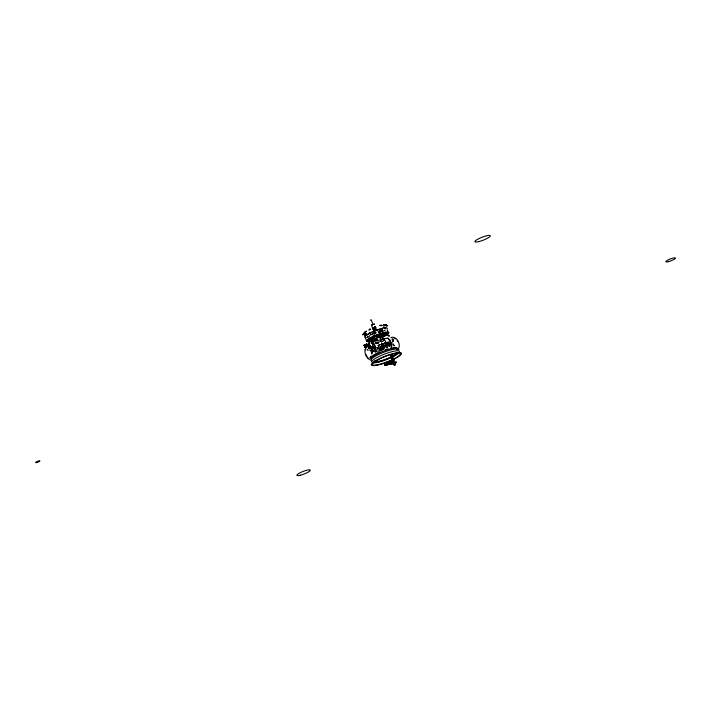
<?xml version="1.0" encoding="UTF-8"?>
<svg xmlns="http://www.w3.org/2000/svg" width="711" height="711" viewBox="0 0 711 711"><rect width="100%" height="100%" fill="white"/><g stroke="black" fill="none" stroke-linecap="round" stroke-linejoin="round"><path stroke-width="0.53" stroke-dasharray="3.56 2.67" d="M380.687 349.812L382.029 343.306A41.673 39.105 6.8 0 1 381.949 346.541L381.46 350.274M389.21 342.275L389.281 343.928M372.715 353.723L372.724 352.123A40.998 26.307 84.8 0 0 372.688 350.461L372.217 349.368M387.593 347.501L387.575 345.466A40.998 29 50.3 0 0 387.219 341.769M377.15 345.688L387.468 342.133L387.806 347.341M378.554 349.163L378.581 345.004L378.723 345.768A41.087 37.674 -84.4 0 1 379.256 349.545M371.32 349.919L371.382 354.736M381.549 330.331L380.492 331.139M380.429 331.442L380.545 330.917M380.269 331.602L380.403 330.988M386.215 347.643A41.087 36.803 45.5 0 0 385.638 343.306L385.522 342.56L385.522 347.208M378.51 345.644L379.274 344.373A41.816 40.509 -20 0 1 379.159 347.723L378.999 349.314M381.069 350.452L380.918 344.044L381.052 344.808A41.842 40.838 -49.4 0 1 381.603 350.008L381.709 348.825M380.927 346.568L380.945 349.679M377.994 349.288L379.274 344.373L378.465 347.697M384.802 347.11L383.282 343.209L383.416 349.51M372.288 349.119L372.12 353.785M373.586 333.103L373.168 333.566L373.391 333.139M374.644 332.339L373.115 333.21M379.772 332.41L378.341 332.286L379.15 331.859M377.914 330.411L378.305 332.161M378.51 332.393L379.656 332.161M384.953 347.697L385.353 342.231L383.185 343.822M383.247 330.393L382.18 331.299L383.087 330.384M383.016 330.331L377.932 331.468M374.377 334.019C375.737 332.641 373.968 334.499 374.813 333.761M378.136 331.895L383.033 329.7L383.282 330.322M385.442 343.146L387.219 341.769L386.917 347.483M380.234 331.486L378.696 332.428M380.625 331.095L381.531 330.339M371.24 334.277L371.32 334.828L372.973 334.748M379.843 332.099L381.06 330.642L384.136 329.655L383.629 330.313M371.693 334.321L370.724 334.908M381.052 344.808L382.029 343.306L380.829 344.675M382.616 331.646L383.122 330.979L381.069 331.637M381.549 331.033L381.398 331.362M375.506 332.428L375.141 332.481M371.213 333.93L369.756 335.343M381.034 331.557L382.545 330.02M381.274 331.664L382.651 330.268M381.14 331.442L381.603 331.148M385.655 343.306L387.219 341.769M376.963 332.695L375.63 333.095M384.571 330.606L385.486 329.753M383.949 349.101A41.842 40.536 18.6 0 0 383.398 343.973L385.353 342.231L384.144 345.288L383.896 349.412M391.965 340.871L393.459 339.591M393.903 340.516L390.081 343.28M373.666 333.859L373.799 333.823M374.27 333.583L373.835 333.921M373.799 334.037L374.413 333.832M375.079 332.624L375.595 332.25M381.096 330.126L381.576 329.824M381.736 329.788L381.336 329.886M379.932 331.975L380.421 331.628M387.424 342.693L389.299 341.396M389.37 343.857L384.047 346.817L377.114 349.27M367.987 336.898L367.009 337.307M385.264 330.579L384.642 330.535M372.52 333.637L375.044 332.304M370.582 334.348L371.195 334.019M371.88 334.481L370.875 334.961M388.926 342.738L377.026 347.759M389.344 343.68L377.372 348.728M374.084 332.535L374.768 332.348M367.036 337.032L367.587 336.81M376.119 332.393L374.644 333.281L375.124 333.335M377.221 342.658L381.016 341.164M380.172 332.419L379.701 331.655L379.025 331.913M378.696 332.09L379.105 331.735M372.2 333.566L374.182 332.775M373.497 332.775L374.262 332.517M389.193 343.386L376.403 347.483L381.292 345.937M369.213 335.423L371.266 334.774M390.179 343.066L381.345 345.893L382.811 349.839M379.025 342.187C378.136 342.115 379.701 341.307 375.577 343.217M375.399 342.533L376.981 342.107M378.492 332.09L378.003 331.566M374.164 333.61L373.906 333.859M381.292 329.762L381.931 331.459M374.919 342.898L385.424 340.409M379.079 349.954L384.331 348.71M379.754 349.928L384.118 348.87M379.416 350.15L382.571 349.403M381.22 350.265L383.318 349.768M384.98 347.626L383.362 347.457A41.816 41.425 -19 0 0 383.949 348.097M383.176 349.065L382.207 348.168L380.607 348.514A41.673 41.016 44.9 0 0 382.34 350.461M387.895 347.563L386.624 346.186L385.886 346.328A42.447 41.185 -44.5 0 0 387.068 347.563M372.217 350.114L366.929 350.327L367.454 350.514M378.954 331.628L378.314 331.495M368.049 336.845L369.48 336.712M373.266 350.399L371.755 350.487A42.447 3.733 66 0 0 372.84 352.816L373.195 353.563M382.989 349.679A41.842 40.838 -49.4 0 1 382.145 348.417L380.607 348.514L383.096 349.972M379.434 331.602L378.936 331.699M384.882 348.088A41.087 37.674 -84.4 0 1 384.473 347.448L383.362 347.457L384.58 348.017M373.284 350.834L372.955 350.283L370.911 350.247L371.96 353.456M373.257 350.532L371.755 350.487L373.177 353.323M374.208 334.17L375.55 333.237M372.457 349.954L370.733 349.705L372.511 350.132A41.842 4.204 67.7 0 0 373.399 352.274L372.591 350.381M387.371 347.688A41.087 32.67 83.7 0 1 386.597 346.435L385.886 346.328L388.322 347.563M366.645 349.35L367.605 349.688A14.078 2.711 -21.2 0 1 367.267 349.065L367.516 349.714A14.078 2.711 -21.2 0 0 373.719 349.972M389.939 345.937L388.366 345.439A41.087 25.436 77.7 0 0 389.095 346.692M382.207 348.168L381.718 347.777L382.127 348.426M384.518 347.199L384.047 346.817L384.455 347.466M389.495 346.586L388.277 345.093A41.771 36.545 84.6 0 0 389.388 346.328M386.624 346.186L386.197 345.795L386.58 346.444M392.854 344.275L394.321 345.733L393.494 344.568A41.673 7.599 63.8 0 1 392.712 343.377M380.82 349.945L379.345 348.612L383.282 343.209L383.416 343.964M388.384 345.182L388.01 344.791L388.366 345.439M392.641 344.933L393.13 345.484M392.792 343.129L394.667 345.759M367.711 336.223L368.733 337.743M389.975 344.711L390.286 345.199M379.763 349.27L379.345 348.612L380.109 350.567M384.873 340.293L388.019 348.221M392.721 343.68L393.752 345.919M392.934 344.177L393.565 345.484M385.122 340.373L387.157 345.333M372.715 350.541L373.266 351.794M379.638 330.348L380.465 332.268M379.567 330.313L380.989 333.735M381.043 334.499L379.425 330.615L379.994 332.339M372.209 349.403L372.511 350.132M393.574 339.485L393.823 340.142A14.078 2.711 -21.2 0 1 391.841 342.311M382.554 329.86L383.202 331.53M382.003 328.633L382.9 331.228M382.065 329.46L383.025 331.85M381.923 329.495L382.571 331.166M381.78 329.549L382.536 331.477M381.309 328.766L382.287 331.273M381.176 328.829L382.145 331.335M381.38 329.566L382.163 331.575M384.242 340.08L384.5 340.729A14.078 2.711 -21.2 0 0 374.475 344.675M384.935 347.075L383.416 343.173L379.212 348.657L379.976 350.603M381.256 341.369L384.011 348.461M375.204 331.557L375.888 333.317M377.834 341.502L381.372 350.612M373.915 332.49L374.573 334.294M372.351 333.183L372.999 334.854M372.28 333.441L372.928 335.112M369.018 335.93L369.987 338.436M367.285 336.454L367.889 338.001M372.137 353.998L370.911 350.247L372.964 350.47A41.087 14.371 64.6 0 0 373.302 351.172M373.177 351.305L372.768 349.999M387.397 346.453L387.682 347.519M387.468 342.133L387.619 342.862A41.087 31.284 55.5 0 1 388.384 347.777M389.744 346.692L389.352 344.568M389.504 346.266L388.997 341.964L389.175 342.684A41.087 23.632 60.9 0 1 389.335 343.386M371.542 353.829L371.391 353.038A41.673 5.688 77.4 0 0 370.902 350.559M371.444 354.593L370.786 350.274M384.491 340.16L381.123 341.769A14.513 2.791 -21.2 0 0 375.897 343.902M389.975 344.942L390.152 346.23M371.569 349.608L371.88 353.882M381.585 349.554L381.603 350.008M379.159 347.723L379.176 348.799M383.105 349.608A13.998 2.693 -21.2 0 0 381.398 350.292A14.078 2.711 -21.2 0 1 383.149 349.652A14.513 2.791 -21.2 0 0 380.492 350.621M390.01 345.67A7.252 4.15 76.7 0 1 389.628 345.048M389.281 344.373A7.252 4.15 76.7 0 1 388.499 342.133M384.882 329.851A9.51 1.831 -21.2 0 1 384.127 330.615M389.655 344.782A41.087 23.632 60.9 0 1 390.055 346.799M372.928 350.283A41.842 6.506 70.6 0 1 373.186 351.021M380.198 349.91A41.842 40.536 18.6 0 1 379.781 349.261M389.664 343.706A14.078 2.711 -21.2 0 1 377.674 348.861M392.276 339.254A14.078 2.711 -21.2 0 1 393.485 339.511M392.028 338.596A14.078 2.711 -21.2 0 1 391.592 341.653M389.406 343.049A14.078 2.711 -21.2 0 1 376.59 348.47M374.217 344.017A14.078 2.711 -21.2 0 1 380.856 341.218M393.654 340.969A14.513 2.791 -21.2 0 1 392.196 342.231M389.05 344.168A14.513 2.791 -21.2 0 1 376.723 349.252M373.497 350.132A14.513 2.791 -21.2 0 1 367.107 349.865M390.579 339.2A14.513 2.791 -21.2 0 1 393.894 339.343M378.528 346.248L378.456 346.986L378.741 345.582L378.465 346.301"/><path stroke-width="1.07" d="M392.108 363.312C392.356 359.748 387.895 362.477 390.997 363.97A1.244 0.995 53.8 0 0 391.406 363.97L392.108 363.312L391.477 363.419L394.596 365.33L396.214 362.05L394.436 362.717L396.214 362.05M365.498 348.95C363.801 352.612 366.201 358.113 369.791 359.748M367.56 344.666L368.147 346.524L367.809 344.853L369.116 346.293L368.574 344.355L369.276 346.177L368.849 346.355M386.873 364.761C386.846 361.615 384.464 365.498 385.655 363.312M365.125 347.092L364.681 345.617C365.703 344.604 362.068 346.47 365.027 345.448M385.38 365.205L384.855 363.712L385.229 364.672M388.402 364.556L387.886 362.201L387.673 362.877L388.268 362.663L389.015 364.485C388.579 359.553 389.193 365.925 389.85 363.454M365.587 345.333C364.69 346.666 367.534 345.173 365.498 345.128M365.525 345.413L365.383 345.973M391.645 363.419L390.579 361.801M369.009 339.387C371.062 339.467 366.778 344.551 369.187 338.774M364.85 335.059C365.898 334.979 363.908 334.997 365.214 334.881M364.521 335.183L365.783 334.73L365.33 334.872M384.989 325.06L385.851 324.731M386.331 324.714L385.042 325.185L386.277 324.758M375.746 329.948L373.799 331.353M394.596 365.33L395.707 362.423M373.853 331.228L371.471 325.078L374.501 323.932L373.782 324.5M380.865 340.356L379.23 336.25L378.883 336.703M391.868 363.65L391.61 362.095L390.641 361.508M389.85 364.334L389.69 362.326L390.197 363.988L389.166 364.156L389.761 364.263M365.605 332.179L364.192 332.535M381.238 325.505L381.736 325.416L381.194 325.362M386.971 364.787L386.029 364.787A1.289 1.022 53.8 0 0 386.464 364.787L386.731 364.023L386.42 364.867M372.964 329.291L376.181 328.002L375.755 328.509M384.118 339.236L384.58 339.396M375.897 330.064L376.786 330.331M369.871 338.649L372.804 336.65M381.985 328.678L381.176 328.829M382.269 335.085L383.185 336.836L380.429 337.929M365.036 332.188L364.29 332.606L365.276 332.304M369.551 329.531L370.111 329.531L368.929 329.931M375.541 327.096L372.911 328.686M364.992 349.812L366.129 347.883M386.153 324.785L385.353 325.185L385.949 324.883M387.682 325.54L386.748 325.78L387.691 325.576M398.587 348.621C400.96 344.026 396.791 335.743 390.872 337.423M390.481 361.828L390.774 363.339L391.752 363.392M388.144 349.092L387.646 348.852A14.078 2.711 -21.2 0 0 385.113 349.679M362.734 334.712L363.561 334.294M375.195 327.158L374.573 327.416L375.524 327.362M373.87 339.867L374.59 338.916M376.652 336.223L377.381 335.272M380.972 334.845L383.656 333.228A9.51 1.831 -21.2 0 0 381.727 333.655M385.255 334.49L384.455 335.699A9.51 1.831 -21.2 0 0 386.5 334.028M363.09 334.428L363.499 334.197M387.131 325.451L386.882 325.674M367.854 344.799L367.72 345.439M364.396 347.137C365.552 344.328 363.916 347.892 365.241 347.048M385.282 364.947L384.678 365.25L385.193 365.312M388.348 364.219L387.735 364.521L388.286 363.943M380.847 325.736L380.723 325.78M384.535 327.664L385.007 327.478M384.935 327.842L384.393 327.789L384.998 327.593M385.042 325.158L385.993 324.963M366.281 346.684C367.418 345.368 365.027 346.79 365.081 345.795A0.915 0.729 53.8 0 1 365.152 345.368C367.614 343.76 366.414 348.559 365.792 346.666A1.324 1.058 53.8 0 0 366.236 346.666M364.814 332.233L365.072 332.49M387.326 338.365L388.17 338.4L389.619 340.738L391.423 345.955L391.548 348.159L390.677 348.026L391.717 348.114C391.948 344.568 390.623 340.267 387.806 338.018L371.64 342.071L371.764 343.644L372.377 342.729L372.875 342.986L374.75 346.248L375.675 350.212L375.55 350.923L374.661 351.11L375.541 352.123L375.959 351.847C376.19 348.301 374.866 344 372.04 341.751M387.104 333.93L382.918 336.756M375.746 327.638L375.355 327.096M376.501 329.593L375.088 329.575L373.666 330.642M376.946 330.286L375.79 330.731M372.226 340.738L373.008 340.605M382.527 333.183L388.473 332.97L387.824 333.326M385.895 332.739L387.273 332.286L386.357 332.775M363.214 334.348L364.023 334.179L362.637 334.73M375.106 327.122L375.372 327.264M375.097 327.344L374.288 327.575L375.15 327.336M365.001 347.235L364.547 344.746L364.325 345.448M388.553 364.441L387.442 364.859L386.9 362.237M390.588 361.748L390.259 362.717L391.157 363.854M370.369 320.252L371.124 319.71L372.982 324.509M364.779 332.597L365.205 332.313M369.604 329.637L369.231 329.877M363.908 334.206L364.192 333.983M381.167 325.736L381.691 325.496M386.384 325.985L386.971 325.487M386.988 325.691L387.397 325.389M385.38 327.38L385.824 327.407M364.13 344.933L364.485 345.324L363.792 345.573M364.547 344.746L364.939 345.217M366.263 344.213L366.68 344.035C369.507 352.407 364.014 338.729 367.498 346.675M369.578 343.733L368.502 343.804L369.48 343.493M368.147 346.524L367.329 345.013L368.307 344.417M368.876 343.982L369.311 343.804L369.898 345.839L369.151 343.92M365.223 346.257L366.512 345.875M368.574 344.355L368.12 344.506M365.578 347.021C367.303 347.59 366.734 344.533 365.427 345.448M369.347 345.973L370.422 345.901L369.507 345.848M369.613 345.901L369.036 343.866M369.444 346.213L370.422 345.901M373.79 347.652L368.858 348.817L368.485 347.848L373.933 346.301M368.858 348.817L374.315 347.27M374.075 348.381L374.599 348.008M391.103 355.704L390.597 356.069L393.29 362.992L393.787 362.628L391.103 355.704L392.259 355.429L394.943 362.352M391.752 355.793L392.259 355.429M385.291 363.614L384.171 363.952L384.571 362.992L384.953 363.765M384.669 363.045L385.558 364.894L385.033 365.427M384.091 363.73L384.607 363.605M387.477 362.379L388.739 362.548M386.1 363.419C384.882 364.956 387.237 362.521 385.789 363.996M387.824 362.761L387.148 363.001L387.673 362.877M385.629 364.112L386.642 363.792M384.678 365.25L385.229 365.019M388.01 363.045L387.308 362.886M389.761 363.961L389.441 362.388M385.824 365.134C387.797 365.641 386.98 362.255 385.495 363.428M387.442 364.859L386.642 362.299M391.477 363.419L393.787 362.628M379.461 329.54L380.092 329.335L379.692 329.557M365.516 345.066L365.267 345.386A0.915 0.729 53.8 0 0 365.25 345.679L365.383 346.141M369.613 338.818L367.738 340.436M372.982 340.631L377.239 339.431M378.448 334.534L377.968 334.446M372.164 340.773L367.107 340.818L367.809 340.409M369.249 333.806L372.031 332.348M389.859 363.952L389.326 364.094M373.159 328.215L374.119 327.807L373.435 328.509M373.275 328.509L374.235 328.1M374.022 329.477L374.413 329.86M373.799 330.126L374.813 329.664M373.862 330.268L374.866 329.806M374.43 330.517L374.466 330.002M367.694 344.915L368.618 345.208M379.239 337.405C392.996 329.451 362.077 341.147 376.626 338.392M377.781 334.517L377.408 334.908M373.515 331.655L378.483 329.788M369.302 339.049L368.654 339.245M386.26 334.712L387.104 334.561L385.762 335.13M388.09 364.707L387.913 362.992L388.188 364.334M364.672 332.961L364.592 333.139M390.428 361.863L391.521 362.112L391.512 363.597A0.907 0.72 53.8 0 1 391.139 363.721L390.063 362.486L390.65 361.419M380.109 333.966L372.946 336.587M386.58 364.752L386.313 364.903A1.289 1.022 53.8 0 1 385.877 364.903L385.718 364.859M380.652 340.205L384.233 339.005M379.541 334.579L375.221 335.965L377.212 335.139A9.51 1.831 -21.2 0 1 379.532 334.312M370.822 338.605L373.897 337.618L373.248 335.947M382.678 334.819L384.731 334.161M369.809 339.929L372.884 338.943M381.665 336.143L384.74 335.157M371.062 338.889L371.711 340.56L377.461 338.72M379.203 329.584L380.625 329.175M385.14 328.144L385.655 328.109M381.407 325.442L382.145 325.265L381.354 325.478M364.236 334.099L363.792 334.072M365.694 334.908L365.73 334.774M366.68 344.035L367.4 346.621M368.502 343.804L369.32 343.609M365.543 345.848L366.414 345.644M368.485 347.848L373.417 346.675M374.91 351.758L379.114 350.763M385.478 364.396L386.731 364.023M372.262 325.069L371.471 325.078M377.061 337.441L376.27 337.449L379.23 336.25M367.178 335.032L368.245 334.472M365.596 345.386L366.254 345.759M371.711 340.56L371.906 340.533A9.51 1.831 -21.2 0 0 376.03 339.449M367.685 344.604L368.254 344.826M382.127 337.281L381.434 335.601M385.94 363.534L386.482 363.908M365.472 346.737L365.632 346.781A1.324 1.058 53.8 0 0 366.076 346.781L366.343 345.999M394.756 338.552L395.52 338.791M391.983 363.054L395.103 364.965M386.66 333.459L385.762 333.832L385.113 332.161M367.88 357.802L368.716 358.531M397.156 340.64L397.565 341.404M367.08 356.682L366.014 354.522M387.104 329.593L388.402 332.935M381.816 335.548L382.465 337.218M381.567 335.61L382.331 337.254M381.265 335.565L381.914 337.236M388.49 362.61L389.175 364.37M374.155 329.415L374.51 330.517M368.671 343.689L369.604 346.097M364.956 336.801L366.574 340.978M369 347.466L369.373 348.443M392.81 348.097L392.934 348.577M371.613 359.108A13.998 2.693 -21.2 0 1 384.518 350.736A13.998 2.693 -21.2 0 1 396.889 349.812M392.863 359.695A16.175 3.111 -21.2 0 1 371.293 364.494A16.175 3.111 -21.2 0 1 394.454 353.269A16.175 3.111 -21.2 0 1 393.734 359.268M397.52 353.945A14.975 2.88 -21.2 0 1 392.312 356.993M391.503 357.384A14.975 2.88 -21.2 0 1 373.275 362.868M371.515 361.97A14.975 2.88 -21.2 0 1 385.744 353.651A14.975 2.88 -21.2 0 1 399.511 351.669M371.222 360.779A14.975 2.88 -21.2 0 1 383.202 352.514A14.975 2.88 -21.2 0 1 398.8 349.839M371.044 357.669A13.998 2.693 -21.2 0 1 371.16 356.131M398.098 352.94A13.998 2.693 -21.2 0 1 391.868 356.975M391.112 357.349A13.998 2.693 -21.2 0 1 372.822 362.237M396.622 352.736A11.883 2.284 -21.2 0 1 385.326 359.331A11.883 2.284 -21.2 0 1 374.413 360.904M389.557 340.373A6.15 3.519 76.7 0 1 391.281 344.817M366.316 337.538A11.989 2.311 -21.2 0 1 373.533 331.282A11.989 2.311 -21.2 0 1 387.362 328.606M377.505 339.449A11.989 2.311 -21.2 0 1 367.747 339.511A11.989 2.311 -21.2 0 1 386.544 332.09A11.989 2.311 -21.2 0 1 380.412 338.303M371.595 358.246A14.513 2.791 -21.2 0 1 370.004 357.331M371 358.46A14.078 2.711 -21.2 0 1 380.012 351.687M393.432 347.492A14.078 2.711 -21.2 0 1 395.432 347.368M396.64 347.626A14.078 2.711 -21.2 0 1 396.969 348.257M370.751 357.811A14.078 2.711 -21.2 0 1 370.413 357.18M382.909 333.406L383.753 333.957L382.945 333.343M388.757 335.85C389.166 337.538 389.699 334.428 388.757 335.85M378.901 337.663L379.283 336.827L378.919 337.556M372.475 341.6L372.955 341.049L372.475 341.6M373.302 338.552C373.657 339.956 373.986 336.845 373.302 338.552M369.178 343.022L369.836 342.978L369.178 343.022M387.051 334.01L387.753 334.543L387.051 334.01M386.402 335.334L387.157 335.601L386.437 335.272M365.774 331.495L366.432 331.255L365.774 331.495M369.604 329.264L370.262 329.024L369.631 329.237M374.75 327.078L375.408 326.838L374.75 327.078M383.265 327.344L383.913 327.104L383.265 327.344M368.262 343.226L369.027 343.555L368.262 343.226M371.329 337.938L369.293 340.596L368.902 340.302A9.51 1.831 -21.2 0 1 371.106 338.063L371.329 337.938M365.578 333.806L366.209 333.583L365.578 333.806M369.231 333.29L369.862 333.068L369.276 333.255M379.843 325.505L380.483 325.283L379.843 325.505M383.496 324.989L384.136 324.767L383.54 324.954M384.749 325.656L385.38 325.434L384.749 325.656M382.962 338.569L383.816 338.978L382.962 338.569M379.194 364.405A14.975 2.88 -21.2 0 0 400.391 353.936A14.975 2.88 -21.2 0 0 379.594 358.913A14.975 2.88 -21.2 0 0 379.194 364.405M372.386 342.746A7.252 4.15 76.7 0 0 375.55 350.923A6.15 3.519 76.7 0 0 372.386 342.746M300.415 475.215A7.208 1.386 -21.2 0 0 310.343 470.175A7.208 1.386 -21.2 0 0 300.06 472.779A7.208 1.386 -21.2 0 0 300.415 475.215M478.983 241.571A8.274 1.591 -21.2 0 0 490.377 235.785A8.274 1.591 -21.2 0 0 478.574 238.772A8.274 1.591 -21.2 0 0 478.983 241.571M668.34 261.692A5.164 0.995 -21.2 0 0 675.45 258.084A5.164 0.995 -21.2 0 0 668.082 259.942A5.164 0.995 -21.2 0 0 668.34 261.692M36.696 462.514A2.337 0.453 -21.2 0 0 39.914 460.888A2.337 0.453 -21.2 0 0 36.581 461.732A2.337 0.453 -21.2 0 0 36.696 462.514"/></g></svg>
